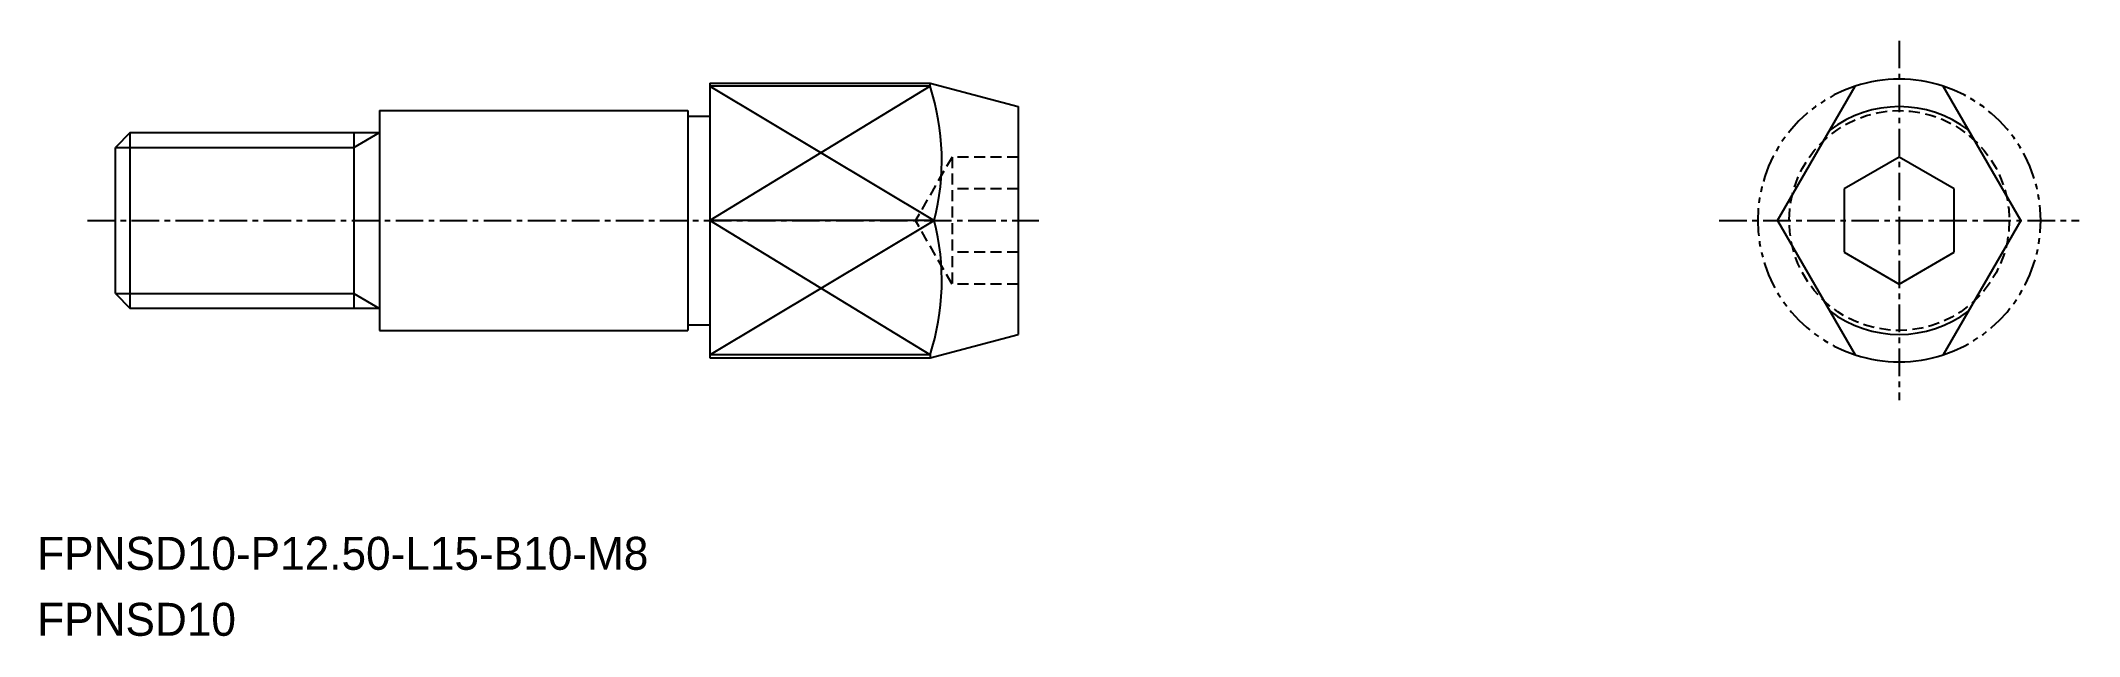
# Model space of a CAD drawing. Extents: x -1210.5 to -1117.9, y -497.6 to -470.5.
import ezdxf

# ---------------------------------------------------------------- set-up
doc = ezdxf.new("R2010")
doc.units = 0
for name, pattern in [('CENTER', [2, 1.25, -0.25, 0.25, -0.25]), ('DASHED', [0.75, 0.5, -0.25]), ('PHANTOM', [2.5, 1.25, -0.25, 0.25, -0.25, 0.25, -0.25])]:
    doc.linetypes.add(name, pattern=pattern)
doc.layers.get('0').update_dxf_attribs({"linetype": 'CONTINUOUS'})
doc.layers.add('CENTER', color=1, linetype='CENTER')

msp = doc.modelspace()

# ---------------------------------------------------------------- linework, layer by layer
at = {"color": 7, "linetype": 'CONTINUOUS'}
for p, q in [((-1180.113, -472.448), (-1170.113, -472.448)), ((-1170.113, -472.448), (-1166.113, -473.519)), ((-1131.619, -478.698), (-1128.094, -472.592)), ((-1120.568, -478.698), (-1124.094, -472.592)), ((-1195.113, -473.698), (-1195.113, -483.698)), ((-1195.113, -473.698), (-1181.113, -473.698)), ((-1181.113, -473.698), (-1181.113, -483.698)), ((-1181.113, -473.948), (-1180.113, -473.948)), ((-1166.113, -473.519), (-1166.113, -483.876)), ((-1206.437, -474.698), (-1207.113, -475.374)), ((-1206.437, -482.698), (-1206.437, -474.698)), ((-1206.437, -474.698), (-1195.113, -474.698)), ((-1196.285, -474.698), (-1196.285, -482.698)), ((-1180.113, -474.698), (-1180.113, -482.698)), ((-1207.113, -482.021), (-1207.113, -475.374)), ((-1126.094, -475.811), (-1128.594, -477.254)), ((-1123.594, -477.254), (-1126.094, -475.811)), ((-1128.594, -477.254), (-1128.594, -480.141)), ((-1123.594, -480.141), (-1123.594, -477.254)), ((-1131.619, -478.698), (-1128.094, -484.803)), ((-1120.568, -478.698), (-1124.094, -484.803)), ((-1128.594, -480.141), (-1126.094, -481.584)), ((-1126.094, -481.584), (-1123.594, -480.141)), ((-1207.113, -482.021), (-1206.437, -482.698)), ((-1195.113, -482.698), (-1206.437, -482.698)), ((-1195.113, -483.698), (-1181.113, -483.698)), ((-1181.113, -483.448), (-1180.113, -483.448)), ((-1170.113, -484.948), (-1166.113, -483.876)), ((-1180.113, -484.948), (-1170.113, -484.948))]:
    msp.add_line(p, q, dxfattribs=at)
for p, q in [((-1180.113, -472.448), (-1180.113, -484.948)), ((-1170.113, -472.592), (-1180.113, -472.592)), ((-1170.113, -472.592), (-1170.113, -472.448)), ((-1169.927, -478.698), (-1180.113, -478.698)), ((-1170.113, -484.803), (-1180.113, -484.803)), ((-1170.113, -484.803), (-1170.113, -484.948))]:
    msp.add_line(p, q)
at = {"color": 3, "linetype": 'CONTINUOUS'}
for p, q in [((-1180.113, -472.592), (-1169.927, -478.698)), ((-1170.113, -472.592), (-1180.113, -478.698)), ((-1196.285, -475.374), (-1195.113, -474.698)), ((-1207.113, -475.374), (-1196.285, -475.374)), ((-1170.113, -484.803), (-1180.113, -478.698)), ((-1180.113, -484.803), (-1169.927, -478.698)), ((-1207.113, -482.021), (-1196.285, -482.021)), ((-1196.285, -482.021), (-1195.113, -482.698))]:
    msp.add_line(p, q, dxfattribs=at)
at = {"color": 3, "linetype": 'DASHED'}
for p, q in [((-1169.113, -475.811), (-1170.78, -478.698)), ((-1166.113, -475.811), (-1169.113, -475.811)), ((-1169.113, -475.811), (-1169.113, -481.584)), ((-1166.113, -477.254), (-1169.113, -477.254)), ((-1169.113, -481.584), (-1170.78, -478.698)), ((-1166.113, -480.141), (-1169.113, -480.141)), ((-1166.113, -481.584), (-1169.113, -481.584))]:
    msp.add_line(p, q, dxfattribs=at)
msp.add_circle((-1126.094, -478.698), 5, dxfattribs=at)
at = {"color": 7, "linetype": 'CONTINUOUS'}
for centre, start, end in [((-1180.488, -475.965), 345.49251, 18.01037), ((-1180.488, -481.43), 341.98963, 14.50749)]:
    msp.add_arc(centre, 10.909, start, end, dxfattribs=at)
at = {"color": 3, "linetype": 'PHANTOM'}
for start, end in [(108.13663, 251.86337), (288.13663, 71.86337)]:
    msp.add_arc((-1126.094, -478.698), 6.425, start, end, dxfattribs=at)
at = {"linetype": 'CONTINUOUS'}
for radius, start, end in [(6.425, 71.86337, 108.13663), (5.178, 52.47373, 127.52627), (5.178, 232.47373, 307.52627), (6.425, 251.86337, 288.13663)]:
    msp.add_arc((-1126.094, -478.698), radius, start, end, dxfattribs=at)
at = {"layer": 'CENTER', "color": 1, "linetype": 'CENTER'}
for p, q in [((-1126.094, -470.523), (-1126.094, -486.873)), ((-1208.382, -478.698), (-1165.179, -478.698)), ((-1134.269, -478.698), (-1117.919, -478.698))]:
    msp.add_line(p, q, dxfattribs=at)

# ---------------------------------------------------------------- texts
for s, p in [('FPNSD10-P12.50-L15-B10-M8', (-1210.668, -494.58)), ('FPNSD10', (-1210.668, -497.58))]:
    msp.add_text(s, height=1.5).set_placement(p)

doc.saveas('drawing.dxf')
